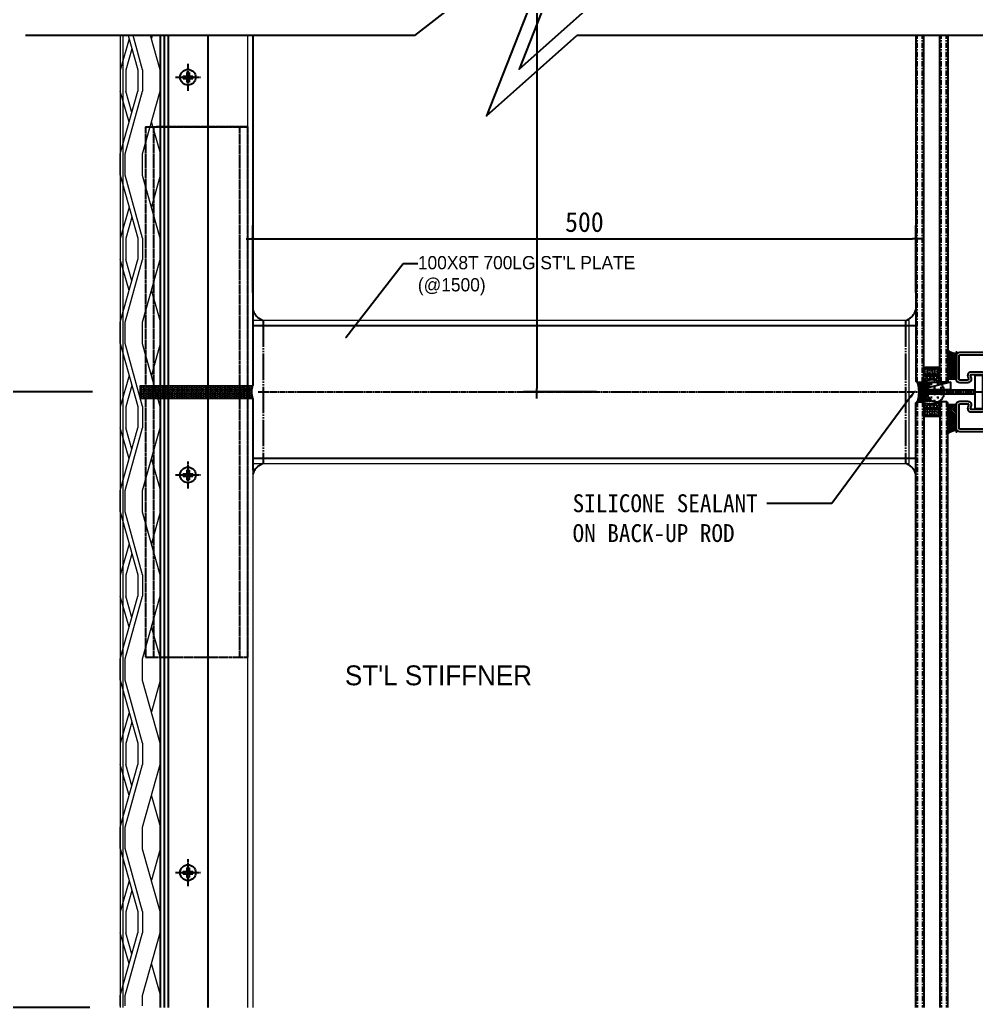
# Model space of a CAD drawing. Header units: millimetres. Extents: x 1664 to 41320, y 4122 to 31095.
# Drawn here: x 7251 to 7972, y 4831 to 5581 of the extents above; entities that cross this region are included whole.
import ezdxf
from ezdxf import colors
from ezdxf.entities.mleader import LeaderData, LeaderLine
from ezdxf.math import Vec2, Vec3

# ---------------------------------------------------------------- set-up
doc = ezdxf.new("R2010")
doc.units = ezdxf.units.MM
for name, pattern in [('CENTER', [7, 4, -1, 1, -1]), ('PHANTOM', [25, 20, -1, 1, -1, 1, -1]), ('단면도_X-REF$0$HID', [2, 1.1, -0.9])]:
    doc.linetypes.add(name, pattern=pattern)
doc.layers.get('DEFPOINTS').update_dxf_attribs({"color": 150})
for name, color, linetype in [('00 GLASS', 4, 'Continuous'), ('3', 3, 'Continuous'), ('6', 6, 'PHANTOM'), ('AL-sheet', 6, 'Continuous'), ('Bolt', 1, 'Continuous'), ('CENTER', 1, 'CENTER'), ('R_S_H', 241, 'Continuous'), ('SE', 2, 'Continuous'), ('단면도_X-REF$0$HIDDEN', 8, '단면도_X-REF$0$HID'), ('진6_유리선', 3, 'Continuous'), ('진7_코킹선', 161, 'Continuous')]:
    doc.layers.add(name, color=color, linetype=linetype)
doc.styles.add('HY헤드라인M', font='H2HDRM.TTF')
doc.styles.add('도면', font='')
doc.styles.add('돋움체', font='')
doc.styles.add('돋음', font='')
doc.styles.get('도면').set_extended_font_data('DotumChe')
doc.styles.get('돋움체').set_extended_font_data('DotumChe')
doc.styles.get('돋음').set_extended_font_data('Dotum')
doc.dimstyles.new('NDIM', dxfattribs={"dimscale": 5, "dimtxt": 3, "dimasz": 1.5, "dimexe": 2, "dimexo": 5, "dimgap": 1, "dimtad": 1, "dimdec": 0, "dimrnd": 0.25, "dimzin": 0, "dimdsep": 46, "dimlunit": 6, "dimtxsty": '돋움체', "dimblk1": '_CIDOT', "dimblk2": '_CIDOT', "dimsah": 1, "dimcen": 5, "dimclrd": 7, "dimclre": 7, "dimclrt": 3, "dimadec": 0, "dimazin": 0, "dimtfac": 1, "dimtdec": 0, "dimtix": 1, "dimtmove": 2, "dimatfit": 1, "dimfxl": 1, "dimtolj": 1, "dimtzin": 0, "dimarcsym": 0})
pattern_1 = [(314.999999999999, (7249.622405155485, 4443.309885778061), (-0.8838834764831992, -0.8838834764831695), [])]
pattern_2 = [(314.999999999999, (8105.129495429177, 5350.984667852583), (0.8838834764831993, 0.8838834764831691), []), (44.99999999999903, (8105.129495429177, 5350.984667852583), (-0.8838834764831691, 0.8838834764831993), [])]

# ---------------------------------------------------------------- blocks, each defined once
blk = doc.blocks.new('ex-m')
at = {"color": 1, "linetype": 'Continuous', "lineweight": 5}
for p, q in [((592109.9941408614, -469713.6707976235), (592107.0540261461, -469713.6707979612)), ((592125.7272626578, -469713.6707958157), (592109.9941410655, -469718.0457954954)), ((592109.9941408614, -469713.6707976235), (592117.8607018617, -469715.8582956556)), ((592125.7272626578, -469713.6707958157), (592131.1052517401, -469713.6707951979)), ((592146.8383737407, -469718.0457912622), (592131.1052517401, -469713.6707951979)), ((592146.447244298, -469713.6707934351), (592138.7762481209, -469715.8582932526)), ((592149.3873590132, -469713.6707930973), (592146.447244298, -469713.6707934351)), ((592109.9941410655, -469718.0457954954), (592107.05402635, -469718.0457958332)), ((592125.7272628619, -469718.0457936878), (592109.8830301595, -469722.4207933802)), ((592109.8830302178, -469723.6707927723), (592125.7272629202, -469719.2957930798)), ((592125.7272628619, -469718.0457936878), (592131.105251944, -469718.0457930699)), ((592125.7272629202, -469719.2957930798), (592131.1052520022, -469719.2957924619)), ((592146.8383739445, -469722.4207891343), (592131.105251944, -469718.0457930699)), ((592146.8383740028, -469723.6707885263), (592131.1052520022, -469719.2957924619)), ((592149.3873592172, -469718.0457909694), (592146.8383737407, -469718.0457912622)), ((592117.96095387, -469721.4402705275), (592125.7828186791, -469723.6707909455)), ((592120.4319609819, -469720.7837368156), (592125.7828186157, -469722.3096129969)), ((592136.4561096344, -469720.7837349746), (592131.1052521429, -469722.3096123855)), ((592138.8727999473, -469721.4557573874), (592131.1052522064, -469723.670790334)), ((592109.8830301595, -469722.4207933802), (592107.0540265541, -469722.4207937053)), ((592109.8830302178, -469723.6707927723), (592107.0540266123, -469723.6707930973)), ((592125.7828186157, -469722.3096129969), (592128.3607020468, -469722.3096127008)), ((592125.7828186791, -469723.6707909455), (592128.3607021103, -469723.6707906493)), ((592128.3607020468, -469722.3096127008), (592131.1052521429, -469722.3096123855)), ((592128.3607021103, -469723.6707906493), (592131.1052522064, -469723.670790334)), ((592149.3873594211, -469722.4207888414), (592146.8383739445, -469722.4207891343)), ((592149.3873594793, -469723.6707882335), (592146.8383740028, -469723.6707885263))]:
    blk.add_line(p, q, dxfattribs=at)
blk = doc.blocks.new('ST63')
at = {"layer": 'CENTER', "ltscale": 0.2}
for p, q in [((0, 10.14503730471006), (0, -10.14503730471006)), ((-9.394552874501187, 0), (9.39455287450164, 0))]:
    blk.add_line(p, q, dxfattribs=at)
at = {"layer": 'R_S_H'}
for p, q in [((-3.61301794071187, 0.9342934927553868), (-0.9342934927553868, 0.9342934927553868)), ((-0.9342934927553868, 3.61301794071187), (-0.9342934927553868, 0.9342934927553868)), ((0.9342934927553868, 3.61301794071187), (0.9342934927553868, 0.9342934927553868)), ((0.9342934927553868, 0.9342934927553868), (3.61301794071187, 0.9342934927553868)), ((-3.61301794071187, -0.9342934927553868), (-0.9342934927553868, -0.9342934927553868)), ((-0.9342934927553868, -0.9342934927553868), (-0.9342934927553868, -3.61301794071187)), ((0.9342934927553868, -0.9342934927553868), (0.9342934927553868, -3.61301794071187)), ((0.9342934927553868, -0.9342934927553868), (3.61301794071187, -0.9342934927553868))]:
    blk.add_line(p, q, dxfattribs=at)
blk.add_circle((0, 0), 5.917192120781977, dxfattribs=at)
for start, end in [(165.5014340777213, 194.4985659222786), (75.5014340776831, 104.4985659223169), (345.5014340777214, 14.49856592227865), (255.5014340776831, 284.4985659223169)]:
    blk.add_arc((0, 0), 3.731863203617002, start, end, dxfattribs=at)
blk = doc.blocks.new('_CIDOT')
at = {"color": 0, "linetype": 'ByBlock'}
blk.add_line((2, 0), (-1, 0), dxfattribs=at)
at = {"color": 0, "linetype": 'ByBlock', "const_width": 0.5}
blk.add_lwpolyline([(-0.25, 0, 1), (0.25, 0, 1)], format="xyb", close=True, dxfattribs=at)
blk = doc.blocks.new('*D47')
at = {"color": 7, "lineweight": -2, "transparency": 16777216}
for p, q in [((7305.639194246363, 5300.384668042014), (7179.237255739175, 5300.384668042014)), ((7303.629465702263, 4836.07285965182), (7179.237255739175, 4836.07285965182))]:
    blk.add_line(p, q, dxfattribs=at)
at = {"color": 7, "linetype": 'ByBlock', "lineweight": -2, "transparency": 16777216}
blk.add_line((7189.237255739175, 5297.884668042014), (7189.237255739175, 4838.57285965182), dxfattribs=at)
at = {"layer": 'DEFPOINTS', "color": 0, "transparency": 16777216}
for p in [(7330.639194246363, 5300.384668042014), (7189.237255739175, 4836.07285965182), (7328.629465702263, 4836.07285965182)]:
    blk.add_point(p, dxfattribs=at)
at = {"color": 7, "lineweight": -2, "transparency": 16777216, "xscale": 2.5, "yscale": 2.5, "zscale": 2.5}
for p, rotation in [((7189.237255739175, 5300.384668042014), 90), ((7189.237255739175, 4836.07285965182), 270)]:
    blk.add_blockref('_CIDOT', p, dxfattribs=dict(at, rotation=rotation))
at = {"color": 3, "transparency": 16777216, "insert": (7176.477601944234, 5068.228763846919), "char_height": 15, "attachment_point": 5, "rotation": 90, "style": '돋움체'}
blk.add_mtext('\\A1;MODULE DIM.', dxfattribs=at)
blk = doc.blocks.new('*D48')
at = {"color": 7, "lineweight": -2, "transparency": 16777216}
for p, q in [((7305.639194246363, 6064.958848559243), (7179.237255739175, 6064.958848559243)), ((7305.639194246363, 5300.384668042014), (7179.237255739175, 5300.384668042014))]:
    blk.add_line(p, q, dxfattribs=at)
at = {"color": 7, "linetype": 'ByBlock', "lineweight": -2, "transparency": 16777216}
blk.add_line((7189.237255739175, 6062.458848559243), (7189.237255739175, 5302.884668042014), dxfattribs=at)
at = {"layer": 'DEFPOINTS', "color": 0, "transparency": 16777216}
for p in [(7330.639194246363, 6064.958848559243, 14968.37127104608), (7189.237255739175, 5300.384668042014), (7330.639194246363, 5300.384668042014, 14968.37127104608)]:
    blk.add_point(p, dxfattribs=at)
at = {"color": 7, "lineweight": -2, "transparency": 16777216, "xscale": 2.5, "yscale": 2.5, "zscale": 2.5}
for p, rotation in [((7189.237255739175, 6064.958848559243), 90), ((7189.237255739175, 5300.384668042014), 270)]:
    blk.add_blockref('_CIDOT', p, dxfattribs=dict(at, rotation=rotation))
at = {"color": 3, "transparency": 16777216, "insert": (7174.799838961545, 5682.67175830063), "char_height": 15, "attachment_point": 5, "rotation": 90, "style": '돋움체'}
blk.add_mtext('\\A1;MODULE DIM.(2925)', dxfattribs=at)
blk = doc.blocks.new('*D49')
at = {"color": 7, "lineweight": -2, "transparency": 16777216}
for p, q in [((7426.639194246363, 5375.384668040966), (7426.639194246363, 5426.014520114932)), ((7926.629494371107, 5375.384668041432), (7926.629494371107, 5426.014520114932))]:
    blk.add_line(p, q, dxfattribs=at)
at = {"color": 7, "linetype": 'ByBlock', "lineweight": -2, "transparency": 16777216}
blk.add_line((7429.139194246363, 5416.014520114932), (7924.129494371107, 5416.014520114932), dxfattribs=at)
at = {"layer": 'DEFPOINTS', "color": 0, "transparency": 16777216}
for p in [(7926.629494371107, 5416.014520114932), (7426.639194246363, 5350.384668040966, 14968.37127104608), (7926.629494371107, 5350.384668041432, 14968.37127104608)]:
    blk.add_point(p, dxfattribs=at)
at = {"color": 7, "lineweight": -2, "transparency": 16777216, "xscale": 2.5, "yscale": 2.5, "zscale": 2.5, "rotation": 180}
blk.add_blockref('_CIDOT', (7426.639194246363, 5416.014520114932), dxfattribs=at)
at = {"color": 7, "lineweight": -2, "transparency": 16777216, "xscale": 2.5, "yscale": 2.5, "zscale": 2.5}
blk.add_blockref('_CIDOT', (7926.629494371107, 5416.014520114932), dxfattribs=at)
at = {"color": 3, "transparency": 16777216, "insert": (7676.634344308735, 5428.524506799353), "char_height": 15, "attachment_point": 5, "style": '돋움체'}
blk.add_mtext('\\A1;500', dxfattribs=at)
blk = doc.blocks.new('Roll-150')
at = {"color": 4}
for p, q in [((-78.89783990260914, 28.00000000180444), (-81.41297573223709, 30.00000000180444)), ((-77.32126314542256, 28.00000000180444), (-79.83639897505054, 30.00000000180444)), ((-127.0000000004656, -0.3367001001024619), (-129.0000000004656, 1.253671263868454)), ((-127.0000000004656, -1.590371363970916), (-129.0000000004656, 0)), ((0, -0.3367001001024619), (-2, 1.253671263868454)), ((0, -1.590371363970916), (-2, 0)), ((-81.41297573223709, -30.00000000180444), (-83.9281115618651, -28.00000000180444)), ((-79.83639897505054, -30.00000000180444), (-82.35153480467852, -28.00000000180444))]:
    blk.add_line(p, q, dxfattribs=at)
for points in [[(-150.0000000004656, -9.499999999941792, -0.4142135623743738), (-147.5000000004656, -6.999999999941792), (-141.3433306654915, -7, -0.4892021726990795), (-138.920489031123, -10.11631032370496), (-139.4954852893715, -12.37673793709837, 0.4892021727106832), (-139.0109169625211, -13.00000000186264), (-130.5000000004656, -13.00000000180444, 0.4142135623730951), (-130.0000000004656, -12.50000000180444), (-130.0000000004656, -8.53553390596062, -0.1989123673714676), (-129.2677669534459, -6.767766953038517), (-129.1464466098696, -6.646446609403938, 0.1989123673729725), (-129.0000000004656, -6.292893218807876), (-129.0000000004656, 0), (-129.0000000004656, 6.292893218807876, 0.1989123673729724), (-129.1464466098696, 6.646446609403938), (-129.2677669534459, 6.767766953038517, -0.1989123673725373), (-130.0000000004656, 8.53553390596062), (-130.0000000004656, 12.50000000174623, 0.4142135623730951), (-130.5000000004656, 13.00000000174623), (-139.0109169625211, 13.00000000174623, 0.4892021727106829), (-139.4954852893715, 12.37673793698195), (-138.920489031123, 10.11631032376317, -0.4892021727007652), (-141.3433306654915, 7.000000000058208), (-147.5000000004656, 7, -0.4142135623748001), (-150.0000000004656, 9.5), (-150.0000000004656, 27.50000000174623, -0.4142135623730951), (-147.5000000004656, 30.00000000174623), (-2.5, 30.00000000180444, -0.4142135623730951), (0, 27.50000000180444), (0, -27.50000000180444, -0.4142135623730951), (-2.5, -30.00000000180444), (-147.5000000004656, -30.00000000180444, -0.4142135623730951), (-150.0000000004656, -27.50000000180444)], [(-148.0000000004656, -9.499999999941792, -0.4142135623730951), (-147.5000000004656, -8.999999999941792), (-141.3433306654915, -8.999999999941792, -0.4892021727106832), (-140.8587623386411, -9.623262064706068), (-141.4337585968896, -11.88368967809947, 0.4892021727007651), (-139.0109169625211, -15.00000000180444), (-130.5000000004656, -15.00000000180444, 0.4142135623730951), (-128.0000000004656, -12.50000000180444), (-128.0000000004656, -8.53553390590241, -0.1989123673769838), (-127.8535533910617, -8.181980515364558), (-127.7322330474853, -8.060660171729976, 0.1989123673741419), (-127.0000000004656, -6.292893218807876), (-127.0000000004656, 0), (-127.0000000004656, 6.292893218807876, 0.1989123673730721), (-127.7322330474853, 8.060660171729976), (-127.8535533910617, 8.181980515364558, -0.1989123673729725), (-128.0000000004656, 8.53553390596062), (-128.0000000004656, 12.50000000174623, 0.4142135623730951), (-130.5000000004656, 15.00000000174623), (-139.0109169625211, 15.00000000174623, 0.4892021726987021), (-141.4337585967732, 11.88368967809947), (-140.8587623386411, 9.623262064706068, -0.4892021727275434), (-141.3433306654915, 9), (-147.5000000004656, 9, -0.4142135623730951), (-148.0000000004656, 9.5), (-148.0000000004656, 27.50000000180444, -0.4142135623730951), (-147.5000000004656, 28.00000000180444), (-2.5, 28.00000000180444, -0.4142135623730951), (-2, 27.50000000180444), (-2, -27.50000000180444, -0.4142135623730951), (-2.5, -28.00000000180444), (-147.5000000004656, -28.00000000180444, -0.4142135623730951), (-148.0000000004656, -27.50000000180444)]]:
    blk.add_lwpolyline(points, format="xyb", close=True)
for p in [(-150.0000000004656, 30.00000000174623), (0, 30.00000000180444), (-150.0000000004656, -1.8626451e-09), (-150.0000000004656, -30.00000000186265), (0, -30.00000000180444)]:
    blk.add_point(p)
blk = doc.blocks.new('*X30')
at = {"color": 0}
for p, q in [((17818.89981934505, 2697.128951971457), (17818.49760303383, 2696.896732275897)), ((17818.89981550658, 2695.878954787348), (17818.49760303382, 2696.111172266768)), ((17818.89981934545, 2693.37895197076), (17818.49760303383, 2693.146732274965)), ((17819.44108138409, 2696.816454787582), (17818.89981550672, 2697.128954787582)), ((17819.44108138368, 2693.066454786882), (17818.89981550632, 2693.378954786882)), ((17819.44108522256, 2696.191451971226), (17818.89981934519, 2695.878951971225)), ((17819.98234726119, 2694.003954787115), (17819.44108138382, 2694.316454787115)), ((17819.98235110006, 2695.253951970994), (17819.4410852227, 2694.941451970994)), ((17819.44108574232, 2696.816456703626), (17819.44108574232, 2696.191456703626)), ((17819.44108574232, 2694.941456703626), (17819.44108574232, 2694.316456703627)), ((17819.44108574232, 2693.066456703626), (17819.44108574232, 2692.921375689475)), ((17819.98234726158, 2697.753954787815), (17819.69236575366, 2697.921375689473)), ((17820.52361313868, 2694.941454787348), (17819.98234726132, 2695.253954787347)), ((17820.27233748578, 2697.921375689475), (17819.98235109979, 2697.753951971457)), ((17820.52361697756, 2694.31645197076), (17819.98235110019, 2694.003951970759)), ((17821.06487901618, 2695.878954787583), (17820.52361313882, 2696.191454787582)), ((17821.06488285465, 2697.128951971225), (17820.52361697729, 2696.816451971225)), ((17820.52361749733, 2696.816456703626), (17820.52361749733, 2696.191456703626)), ((17820.52361749733, 2694.941456703626), (17820.52361749733, 2694.316456703627)), ((17821.06488285506, 2693.378951970526), (17820.52361697769, 2693.066451970527)), ((17820.52361749733, 2693.066456703626), (17820.52361749733, 2692.441456703627)), ((17821.60614489368, 2696.816454787815), (17821.06487901632, 2697.128954787815)), ((17821.60614489328, 2693.066454787115), (17821.0648790159, 2693.378954787115)), ((17821.60614873216, 2696.191451970994), (17821.0648828548, 2695.878951970994)), ((17822.14741077078, 2694.003954787348), (17821.60614489341, 2694.316454787348)), ((17821.60614925232, 2696.816456703626), (17821.60614925232, 2696.191456703626)), ((17822.14741460965, 2695.253951970759), (17821.60614873229, 2694.941451970759)), ((17821.60614925232, 2694.941456703626), (17821.60614925232, 2694.316456703627)), ((17821.60614925232, 2693.066456703626), (17821.60614925232, 2692.441456703627)), ((17822.14741077118, 2697.753954788046), (17821.85742926366, 2697.92137568947)), ((17822.68867664828, 2694.941454787582), (17822.1474107709, 2695.253954787582)), ((17822.43740099579, 2697.921375689475), (17822.14741460938, 2697.753951971225)), ((17822.68868048715, 2694.316451970527), (17822.14741460979, 2694.003951970527)), ((17823.22994252577, 2695.878954787815), (17822.68867664841, 2696.191454787815)), ((17823.22994636425, 2697.128951970994), (17822.68868048689, 2696.816451970994)), ((17823.22994636465, 2693.378951970293), (17822.68868048729, 2693.066451970293)), ((17822.68868100732, 2696.816456703626), (17822.68868100732, 2696.191456703626)), ((17822.68868100732, 2694.941456703626), (17822.68868100732, 2694.316456703627)), ((17822.68868100732, 2693.066456703626), (17822.68868100732, 2692.441456703627)), ((17823.49760303382, 2696.974420921752), (17823.22994252591, 2697.128954788046)), ((17823.49760303382, 2693.224420920821), (17823.22994252551, 2693.378954787348)), ((17823.49760303383, 2696.033483620913), (17823.22994636438, 2695.878951970759)), ((17818.89981934587, 2689.628951970056), (17818.49760303383, 2689.396732274029)), ((17818.89981550578, 2688.378954785947), (17818.49760303383, 2688.611172264899)), ((17819.44108138328, 2689.31645478618), (17818.89981550591, 2689.62895478618)), ((17819.44108522337, 2688.691451969825), (17818.899819346, 2688.378951969824)), ((17819.98234726078, 2690.253954786413), (17819.44108138342, 2690.566454786413)), ((17819.98235110046, 2691.503951970293), (17819.4410852231, 2691.191451970293)), ((17819.98235110087, 2687.753951969593), (17819.4410852235, 2687.441451969593)), ((17819.44108574232, 2691.191456703626), (17819.44108574232, 2690.566456703626)), ((17819.44108574232, 2689.316456703626), (17819.44108574232, 2688.691456703626)), ((17819.44108574232, 2687.441456703626), (17819.44108574232, 2686.921375689475)), ((17820.52361313827, 2691.191454786647), (17819.98234726092, 2691.503954786647)), ((17820.52361313787, 2687.441454785947), (17819.98234726051, 2687.753954785947)), ((17820.52361697796, 2690.566451970056), (17819.9823511006, 2690.253951970057)), ((17821.06487901578, 2692.128954786881), (17820.52361313841, 2692.441454786882)), ((17821.06487901537, 2688.37895478618), (17820.52361313801, 2688.691454786181)), ((17820.52361749733, 2691.191456703626), (17820.52361749733, 2690.566456703626)), ((17821.06488285546, 2689.628951969825), (17820.5236169781, 2689.316451969825)), ((17820.52361749733, 2689.316456703626), (17820.52361749733, 2688.691456703626)), ((17820.52361749733, 2687.441456703626), (17820.52361749733, 2686.921375689475)), ((17821.60614489288, 2689.316454786413), (17821.06487901551, 2689.628954786412)), ((17821.60614873256, 2692.441451970293), (17821.0648828552, 2692.128951970293)), ((17821.60614873296, 2688.691451969593), (17821.0648828556, 2688.378951969593)), ((17822.14741077037, 2690.253954786647), (17821.60614489301, 2690.566454786647)), ((17822.14741461006, 2691.503951970056), (17821.60614873269, 2691.191451970056)), ((17821.60614925232, 2691.191456703626), (17821.60614925232, 2690.566456703626)), ((17821.60614925232, 2689.316456703626), (17821.60614925232, 2688.691456703626)), ((17822.14741461046, 2687.753951969359), (17821.6061487331, 2687.441451969359)), ((17821.60614925232, 2687.441456703626), (17821.60614925232, 2686.921375689475)), ((17822.68867664787, 2691.191454786882), (17822.14741077051, 2691.503954786881)), ((17822.68867664747, 2687.44145478618), (17822.14741077011, 2687.75395478618)), ((17822.68868048756, 2690.566451969826), (17822.1474146102, 2690.253951969824)), ((17823.22994252537, 2692.128954787115), (17822.68867664801, 2692.441454787115)), ((17823.22994252497, 2688.378954786413), (17822.68867664761, 2688.691454786413)), ((17823.22994636506, 2689.628951969593), (17822.68868048769, 2689.316451969593)), ((17822.68868100732, 2691.191456703626), (17822.68868100732, 2690.566456703626)), ((17822.68868100732, 2689.316456703626), (17822.68868100732, 2688.691456703626)), ((17822.68868100732, 2687.441456703626), (17822.68868100732, 2686.921375689475)), ((17823.49760303383, 2689.474420919885), (17823.22994252511, 2689.628954786647)), ((17823.49760303383, 2692.283483619978), (17823.22994636479, 2692.128951970057)), ((17823.49760303383, 2688.533483619046), (17823.22994636519, 2688.378951969359))]:
    blk.add_line(p, q, dxfattribs=at)
blk = doc.blocks.new('*X31')
at = {"color": 0}
for p, q in [((17827.57475496673, 2694.634369387332), (17823.78774866458, 2698.421375689475)), ((17824.91285414378, 2698.421375689472), (17823.9552285888, 2697.463750134496)), ((17827.56450457323, 2698.421375689472), (17823.99760303383, 2694.854474150068)), ((17827.77739058635, 2695.98261127314), (17823.99760303383, 2692.202823720621)), ((17827.45091517883, 2692.106558745776), (17823.99760303383, 2695.559870890778)), ((17827.45730693464, 2693.010877191975), (17823.99760303383, 2689.55117329117)), ((17827.71946493806, 2689.186358557094), (17823.99760303383, 2692.908220461326)), ((17827.96934567328, 2696.891429110227), (17826.43939909403, 2698.421375689477)), ((17827.54854751672, 2690.450467344614), (17823.51945586158, 2686.421375689472)), ((17827.83279737623, 2686.421375689477), (17823.99760303383, 2690.256570031877)), ((17825.18114694678, 2686.421375689477), (17823.99760303383, 2687.604919602427)), ((17827.91913492164, 2688.169404320085), (17826.17110629103, 2686.421375689475))]:
    blk.add_line(p, q, dxfattribs=at)
blk = doc.blocks.new('15CAUK')
at = {"layer": '6'}
h = blk.add_hatch(dxfattribs=at)
h.set_pattern_fill('ANSI37', color=256, scale=10, angle=270, style=0)
h.set_pattern_definition([(315, (-39.66421960466336, -3.6e-15), (0.8838834764831845, 0.8838834764831842), []), (45, (-39.66421960466336, -3.6e-15), (-0.8838834764831842, 0.8838834764831845), [])])
edge = h.paths.add_edge_path()
edge.add_line((7.499999998478912, -14.00000000301921), (7.499999998478912, -3.552713678800501e-15))
edge.add_ellipse((-1.42e-14, -3.6e-15), major_axis=(-7.499999998457496, 5.820769999999998e-11), ratio=0.8632816334245491, start_angle=0, end_angle=180, ccw=False)
edge.add_line((-7.499999999017353, -3.6e-15), (-7.499999999017353, -14.00000000301921))
edge.add_arc((-2.692246e-10, -37.87538817170126), 25.02567002472591, 72.56087857195558, 107.4391214280443, ccw=False)
h = blk.add_hatch(dxfattribs=at)
h.set_pattern_fill('CROSS', color=256, scale=10, style=0)
h.set_pattern_definition([(0, (-9874.389388353935, -462481.7289213051), (2.5, 2.5), [1.25, -3.75]), (90, (-9873.764388353935, -462482.3539213052), (-2.499999999999999, 2.5), [1.25, -3.75])])
edge = h.paths.add_edge_path()
edge.add_ellipse((0, 0), major_axis=(-7.499999998457496, 5.820769999999998e-11), ratio=0.8632816334245491, start_angle=0, end_angle=360)
blk.add_arc((-2.692116e-10, -37.87538817170125), 25.02567002472591, 72.56087857195564, 107.4391214280443, dxfattribs=at)
blk.add_ellipse((0, 0), major_axis=(-7.499999998457496, 5.820769999999998e-11), ratio=0.8632816334245491, dxfattribs=at)
blk = doc.blocks.new('*D55')
at = {"color": 7, "lineweight": -2, "transparency": 16777216}
for p, q in [((7685.849884083476, 6064.958848559243), (7630.723098873375, 6064.958848559243)), ((7685.849884083884, 5300.384668042014), (7630.723098873375, 5300.384668042014))]:
    blk.add_line(p, q, dxfattribs=at)
at = {"color": 7, "linetype": 'ByBlock', "lineweight": -2, "transparency": 16777216}
blk.add_line((7640.723098873375, 6062.458848559243), (7640.723098873375, 5302.884668042014), dxfattribs=at)
at = {"layer": 'DEFPOINTS', "color": 0, "transparency": 16777216}
for p in [(7710.849884083476, 6064.958848559243, 0.5534517333144322), (7640.723098873375, 5300.384668042014), (7710.849884083884, 5300.384668042014, 0.5534517332853284)]:
    blk.add_point(p, dxfattribs=at)
at = {"color": 7, "lineweight": -2, "transparency": 16777216, "xscale": 2.5, "yscale": 2.5, "zscale": 2.5}
for p, rotation in [((7640.723098873375, 6064.958848559243), 90), ((7640.723098873375, 5300.384668042014), 270)]:
    blk.add_blockref('_CIDOT', p, dxfattribs=dict(at, rotation=rotation))
at = {"color": 3, "transparency": 16777216, "insert": (7626.285682095745, 5682.671758300629), "char_height": 15, "attachment_point": 5, "rotation": 90, "style": '돋움체'}
blk.add_mtext('\\A1;(@1500)', dxfattribs=at)

msp = doc.modelspace()

# ---------------------------------------------------------------- hatches: boundary and pattern name
h = msp.add_hatch()
h.set_pattern_fill('ANSI31', color=3, scale=10, angle=-1.0051e-12, style=0)
h.set_pattern_definition(pattern_1)
h.paths.add_polyline_path([(7950.629494370991, 5309.984668035588), (7950.629494369186, 5317.384668289746), (7957.129494448611, 5317.384668289978), (7957.12949445027, 5309.984668035355)])
h = msp.add_hatch()
h.set_pattern_fill('ANSI31', color=3, scale=10, angle=-1.0051e-12, style=0)
h.set_pattern_definition(pattern_1)
h.paths.add_polyline_path([(7950.629494370991, 5290.784668048207), (7950.629494369186, 5283.384667793816), (7957.129494448611, 5283.3846677937), (7957.12949445027, 5290.784668048207)])
at = {"layer": '6'}
h = msp.add_hatch(dxfattribs=at)
h.set_pattern_fill('ANSI37', color=6, scale=10, angle=-90.000000000001, style=0)
h.set_pattern_definition(pattern_2)
edge = h.paths.add_edge_path()
edge.add_line((7957.129494448785, 5329.384668035262), (7957.129495429061, 5317.384668035495))
edge.add_line((7957.129495429061, 5317.384668035495), (7950.629495349694, 5317.384668035262))
edge.add_line((7950.629495349694, 5317.384668035262), (7950.629494188597, 5332.049798430704))
edge.add_arc((7957.663735501363, 5339.946638561847), 10.57547327102274, 228.3064179972817, 267.1043573254035)
h = msp.add_hatch(dxfattribs=at)
h.set_pattern_fill('ANSI37', color=6, scale=10, angle=-90.000000000001, style=0)
h.set_pattern_definition(pattern_2)
edge = h.paths.add_edge_path()
edge.add_line((7957.129494448785, 5271.384668048184), (7957.129495429061, 5283.384668048184))
edge.add_line((7957.129495429061, 5283.384668048184), (7950.629495349694, 5283.384668048417))
edge.add_line((7950.629495349694, 5283.384668048417), (7950.629494188597, 5268.719537653091))
edge.add_arc((7957.663735501363, 5260.822697521831), 10.57547327102274, 92.8956426745965, 131.6935820027183, ccw=False)
at = {"layer": 'SE', "lineweight": 13}
h = msp.add_hatch(dxfattribs=at)
h.set_pattern_fill('GOST_WOOD', color=0, scale=0.3, angle=90)
h.set_pattern_definition([(180, (-255847.3918671463, -709330.4016019317), (2e-16, 1.799999999999999), [3, -0.6]), (180, (-255846.7918671463, -709329.8016019317), (2e-16, 1.799999999999999), [1.799999999999999, -0.45, 0.9, -0.45]), (180, (-255845.8918671463, -709329.2016019317), (2e-16, 1.799999999999999), [3, -0.6])])
h.paths.add_polyline_path([(7341.62952279027, 5305.384668041781), (7341.62952279027, 5295.38466804213), (7426.639194246363, 5295.38466804213, -0.17655155460608), (7426.639194246305, 5305.384668041781)])

# ---------------------------------------------------------------- linework, layer by layer
at = {"color": 8}
for p, q in [((7548.792599378485, 5569.246143270579, -2.724341712443841), (7255.093093724758, 5569.246143270579, -2.439320819953275)), ((8310.401249545987, 5569.246143270346, -4.033735255603169), (7670.884733229683, 5569.246143270579, -2.934248272328887))]:
    msp.add_line(p, q, dxfattribs=at)
at = {"color": 1, "linetype": 'Continuous', "lineweight": 5}
for p, q in [((7333.321055500401, 5566.718459965374, 6.05686450988891), (7326.629494246368, 5543.252865538179, 6.05686450988891)), ((7332.623097202897, 5569.246143271044, 6.05686450988891), (7339.754487843613, 5543.41953281494, 6.05686450988891)), ((7343.504486019589, 5543.419532989912, 6.05686450988891), (7336.373095427069, 5569.246143270811, 6.05686450988891)), ((7356.62947963578, 5543.419533601907, 6.05686450988891), (7349.44772562927, 5569.246143271044, 6.05686450988891)), ((7350.686234074976, 5569.246143270811, 6.05686450988891), (7350.066980115993, 5567.019215990735, 6.05686450988891)), ((7335.290656636102, 5559.305438629646, 6.05686450988891), (7330.713028092268, 5543.252865728518, 6.05686450988891)), ((7326.629494246368, 5543.252865538179, 6.05686450988891), (7326.629495134966, 5535.519215244629, 6.05686450988891)), ((7330.713028092268, 5543.252865728518, 6.05686450988891), (7330.713028980605, 5535.519215435201, 6.05686450988891)), ((7339.754487843613, 5543.41953281494, 6.05686450988891), (7339.754489697207, 5527.285565569011, 6.05686450988891)), ((7343.504486019589, 5543.419532989912, 6.05686450988891), (7343.504487873182, 5527.285565743518, 6.05686450988891)), ((7356.62947963578, 5543.419533601907, 6.05686450988891), (7356.629481489199, 5527.285566355396, 6.05686450988891)), ((7326.629495134966, 5535.519215244629, 6.05686450988891), (7326.62949608087, 5527.285564955968, 6.05686450988891)), ((7330.713028980605, 5535.519215435201, 6.05686450988891), (7330.713029926479, 5527.285565147122, 6.05686450988891)), ((7333.274594920582, 5503.982921733816, 6.05686450988891), (7326.62949608087, 5527.285564955968, 6.05686450988891)), ((7326.62950150399, 5480.086199567133, 6.05686450988891), (7339.754489697207, 5527.285565569011, 6.05686450988891)), ((7330.379499679966, 5480.086199742105, 6.05686450988891), (7343.504487873182, 5527.285565743518, 6.05686450988891)), ((7335.290662159077, 5511.232992672423, 6.05686450988891), (7330.713029926479, 5527.285565147122, 6.05686450988891)), ((7343.504493296477, 5480.086200353519, 6.05686450988891), (7356.629481489199, 5527.285566355396, 6.05686450988891)), ((7356.629486777656, 5481.259588681689, 6.05686450988891), (7350.06698732507, 5504.27257721272, 6.05686450988891)), ((7326.62950238246, 5472.439243137782, 6.05686450988891), (7326.62950150399, 5480.086199567133, 6.05686450988891)), ((7330.379500558669, 5472.439243312405, 6.05686450988891), (7330.379499679966, 5480.086199742105, 6.05686450988891)), ((7343.504494174686, 5472.439243924167, 6.05686450988891), (7343.504493296477, 5480.086200353519, 6.05686450988891)), ((7356.629487790993, 5472.439244536046, 6.05686450988891), (7356.629486777656, 5481.259588681689, 6.05686450988891))]:
    msp.add_line(p, q, dxfattribs=at)
at = {"color": 3}
msp.add_line((7952.629494370991, 5307.884668040733, -2.439320819953275), (7929.629494384757, 5301.884668036659, -2.439320819953275), dxfattribs=at)
at = {"color": 1, "linetype": 'CENTER', "ltscale": 0.3}
msp.add_line((7430.629494373872, 5300.384668041781, 0.5534517332731781), (8310.401249545987, 5300.384668041781, 0.5534517332731781), dxfattribs=at)
at = {"color": 8, "elevation": -2.793629926679326}
for points in [[(7572.823729769687, 5600.647040169166), (7683.549588508158, 5686.919080393101), (7627.415310943685, 5543.971257748028), (7691.146461532462, 5600.647040169166)], [(7548.792599378485, 5569.246143270579), (7660.897196781687, 5656.592427568223), (7602.831846412078, 5508.727063185248), (7670.884733229683, 5569.246143270579)]]:
    msp.add_lwpolyline(points, dxfattribs=at)
at = {"color": 3, "elevation": -2.439320819953275}
for points in [[(7950.629494370991, 5309.984668035588), (7950.629494369186, 5317.384668289746), (7957.129494448611, 5317.384668289978), (7957.12949445027, 5309.984668035355)], [(7929.629494370991, 5307.884668040733), (7952.629494370991, 5307.884668040733), (7952.629494371282, 5301.884668035262), (7929.629494371282, 5301.884668038172)], [(7950.629494370991, 5290.784668048207), (7950.629494369186, 5283.384667793816), (7957.129494448611, 5283.3846677937), (7957.12949445027, 5290.784668048207)]]:
    msp.add_lwpolyline(points, close=True, dxfattribs=at)
at = {"layer": '00 GLASS', "elevation": -2.439320819953275}
for points in [[(7926.629494371107, 5569.24614326988), (7926.629494370991, 5308.484668040594), (7927.229494371113, 5307.8846680405), (7932.029494370869, 5307.884668040733), (7932.629494371107, 5308.484668040594), (7932.629494370874, 5569.24614326988)], [(7950.629494371282, 5569.24614326988), (7950.629494370874, 5308.484668040594), (7950.029494370869, 5307.884668040733), (7945.229494370968, 5307.884668040733), (7944.629494370991, 5308.484668040594), (7944.629494370991, 5569.24614326988)], [(7926.629494371107, 4836.072859651005), (7926.629494370991, 5292.284668040757), (7927.229494371113, 5292.884668040733), (7932.029494370869, 5292.8846680405), (7932.629494371107, 5292.284668040757), (7932.629494370991, 4836.072859651005)], [(7950.629494371107, 4836.072859651005), (7950.629494370874, 5292.284668040757), (7950.029494370869, 5292.8846680405), (7945.229494370968, 5292.8846680405), (7944.629494370991, 5292.284668040757), (7944.629494370991, 4836.072859651005)]]:
    msp.add_lwpolyline(points, dxfattribs=at)
at = {"layer": '3', "color": 0}
for p, q in [((7426.629442154179, 5569.246143270811, 6.285102081305594), (7426.629442154266, 5305.384668041781, 6.920484886392515)), ((7426.629442154266, 5295.38466804213, 6.944565052114411), (7426.629442154266, 5241.446940893486, 7.176788697258089))]:
    msp.add_line(p, q, dxfattribs=at)
at = {"layer": '3', "color": 3}
for p, q in [((7926.629494371107, 5350.384668041432, 6.05686450988891), (7426.639194246363, 5350.384668040966, 6.05686450988891)), ((7929.629494384757, 5301.884668036659, -2.439320819953275), (7929.629494384757, 5298.884668040733, -2.439320819953275)), ((7426.639194246363, 5250.384668041665, 6.056864509885273), (7926.629494371107, 5250.384668041781, 6.056864509885273))]:
    msp.add_line(p, q, dxfattribs=at)
at = {"layer": '3', "color": 3, "elevation": -2.439320819953275}
msp.add_lwpolyline([(7971.129494426754, 5287.884668083807), (7977.129494403878, 5287.884668083807), (7977.129494430683, 5312.88466808404), (7971.129494453588, 5312.88466808404)], close=True, dxfattribs=at)
for points in [[(7929.629494384757, 5301.884668036659), (7971.129494444507, 5301.884668036659)], [(7929.629494384757, 5298.884668040733), (7971.129494435863, 5298.8846680405)]]:
    msp.add_lwpolyline(points, dxfattribs=at)
at = {"layer": '6'}
for p, q in [((7434.461403981502, 5354.384668040966, 6.05686450988891), (7434.461403981677, 5246.384668041199, 6.056864509925508)), ((7918.807284635794, 5354.384668041665, 6.056864509897423), (7918.807284635794, 5246.384668041432, 0.163699040802301))]:
    msp.add_line(p, q, dxfattribs=at)
at = {"layer": '6', "color": 6, "elevation": -2.439320819953275}
for points in [[(7957.129494448785, 5329.384668035262), (7957.129495429061, 5317.384668035495), (7950.629495349694, 5317.384668035262), (7950.629494188597, 5332.049798430704, 0.170923876273596)], [(7957.129494448785, 5271.384668048184), (7957.129495429061, 5283.384668048184), (7950.629495349694, 5283.384668048417), (7950.629494188597, 5268.719537653091, -0.170923876273596)]]:
    msp.add_lwpolyline(points, format="xyb", close=True, dxfattribs=at)
at = {"layer": '6'}
for centre, radius, start, end in [((7438.055317345872, 5365.745936718482, 6.05686450988891), 11.91615035281321, 196.6570067514636, 252.4462596041434), ((7915.213371271366, 5365.74593671918, 6.056864509897423), 11.91615035281321, 287.5537403958567, 343.3429932485364), ((7938.629494370991, 5289.996698531151, -2.439320819953275), 19.43720701599341, 72.01991984787875, 107.9800801552856), ((7938.629494370991, 5310.772637550082, -2.439320819953275), 19.43720701599341, 252.0199198447144, 287.9800801521212), ((7438.055317345988, 5235.023399363683, 6.056864509925508), 11.91615035281321, 107.5537403958566, 163.3429932485364), ((7915.213371271482, 5235.023399364149, 0.163699040802301), 11.91615035281321, 16.65700675146362, 72.44625960414339)]:
    msp.add_arc(centre, radius, start, end, dxfattribs=at)
at = {"layer": 'AL-sheet', "ltscale": 110}
msp.add_line((7356.629448178875, 5569.246143270811, 6.05686450988891), (7356.629519623802, 4836.07285965182, 6.05686450988891), dxfattribs=at)
at = {"layer": 'Bolt'}
for p, q in [((7359.62947319938, 5569.246143271044, 6.219620652448285), (7359.62947319938, 4836.07285965182, 6.219620652448285)), ((7362.62947319938, 5569.246143271044, 6.219620652448285), (7362.629473199264, 4836.07285965182, 6.219620652448285)), ((7392.629504244174, 5569.246143271044, 6.219620652448285), (7392.629504244058, 4836.07285965182, 6.219620652448285))]:
    msp.add_line(p, q, dxfattribs=at)
at = {"layer": 'SE', "color": 0, "lineweight": 13}
for p, q in [((7326.629494246368, 5569.246143270695, 6.05686450988891), (7326.629494246368, 4836.07285965182, 6.05686450988891)), ((7328.629465702263, 5569.246143270695, 6.05686450988891), (7328.629465702263, 4836.07285965182, 6.05686450988891)), ((7422.639194246305, 5569.246143270695, 6.05686450988891), (7422.639194246305, 5305.384668041781, 6.05686450988891)), ((7426.639194246363, 5569.246143270695, 6.05686450988891), (7426.639194246363, 5305.384668041781, 6.05686450988891)), ((7921.629494370991, 5354.384668041665, 6.05686450988891), (7426.639194246363, 5354.384668040966, 6.05686450988891)), ((7921.629494370991, 5246.384668041432, 0.163699040802301), (7921.629494370991, 5354.384668041665, 6.056864509926527)), ((7341.62952279027, 5305.384668041781, 6.05686450988891), (7426.639194246363, 5305.384668042014, 6.05686450988891)), ((7341.62952279027, 5295.38466804213, 6.05686450988891), (7426.639194246363, 5295.38466804213, 6.05686450988891)), ((7422.639194246305, 5295.38466804213, 6.05686450988891), (7422.639194246305, 4836.07285965182, 6.05686450988891)), ((7426.639194246363, 5295.38466804213, 6.05686450988891), (7426.639194246363, 4836.07285965182, 6.05686450988891)), ((7426.639194246363, 5246.384668041199, 6.056864509883453), (7921.629494370991, 5246.384668041665, 6.056864509883453))]:
    msp.add_line(p, q, dxfattribs=at)
at = {"layer": 'SE', "color": 0, "lineweight": 13, "elevation": 6.05686450988891}
msp.add_lwpolyline([(7426.639194246363, 5295.38466804213), (7341.62952279027, 5295.38466804213), (7341.62952279027, 5305.384668041781), (7426.639194246363, 5305.384668041781)], dxfattribs=at)
at = {"layer": 'SE', "color": 0, "lineweight": 13}
msp.add_arc((7440.357985206774, 5300.38466804213, 6.05686450988891), 14.60154873346714, 159.9750426703714, 200.0249573296286, dxfattribs=at)
at = {"layer": '단면도_X-REF$0$HIDDEN', "ltscale": 0.3}
for p, q in [((7345.629662005795, 5500.384668041781, 6.05686450988891), (7422.639194246363, 5500.384668041781, 6.05686450988891)), ((7345.629662005795, 5500.286663038252, 6.05686450988891), (7345.629662005795, 5305.384668041781, 6.05686450988891)), ((7351.629662005795, 5500.286663038252, 6.05686450988891), (7351.629662005795, 5100.384668041781, 6.05686450988891)), ((7422.639194246305, 5500.384668041781, 6.05686450988891), (7353.62952279027, 5500.38466804213, 6.05686450988891)), ((7416.639194245869, 5500.384668041781, 6.05686450988891), (7416.639194246305, 5100.38466804213, 6.05686450988891)), ((7422.639194245869, 5500.384668041781, 6.05686450988891), (7422.639194246305, 5100.38466804213, 6.05686450988891)), ((7345.629662005795, 5295.38466804213, 6.05686450988891), (7345.629662005795, 5100.384668041781, 6.05686450988891)), ((7345.629662005795, 5100.384668041781, 6.05686450988891), (7422.639194246363, 5100.384668041781, 6.05686450988891))]:
    msp.add_line(p, q, dxfattribs=at)
at = {"layer": '진6_유리선', "color": 8, "linetype": 'CENTER'}
for p, q in [((7927.629494370787, 5307.884668040733, -2.439320819953275), (7927.629494371107, 5569.24614326988, -7.467591811385058)), ((7931.629494370991, 5307.884668040733, -2.439320819953275), (7931.629494370991, 5569.24614326988, -7.467591811385058)), ((7945.629494370991, 5307.8846680405, -2.439320819953275), (7945.629494371107, 5569.24614326988, -7.467591811385058)), ((7949.629494370991, 5307.884668040733, -2.439320819953275), (7949.629494370991, 5569.24614326988, -7.467591811385058)), ((7927.629494370787, 5292.8846680405, -2.439320819953275), (7927.629494370874, 4836.072859651005, -4.319949536452813)), ((7931.629494370991, 5292.8846680405, -2.439320819953275), (7931.629494370991, 4836.072859651005, -4.319949536452813)), ((7945.629494370991, 5292.884668040733, -2.439320819953275), (7945.629494370991, 4836.072859651005, -4.319949536453414)), ((7949.629494370991, 5292.8846680405, -2.439320819953275), (7949.629494370874, 4836.072859650889, -4.319949536453594))]:
    msp.add_line(p, q, dxfattribs=at)
at = {"layer": '진7_코킹선', "elevation": -2.439320819953275}
for points in [[(7932.629494371107, 5313.8846680405), (7933.629494371107, 5312.884668040733), (7943.629494370991, 5312.884668040733), (7944.629494370991, 5313.884668040733), (7944.629494370991, 5317.8846680405), (7943.629494370991, 5318.884668040733), (7938.929494371096, 5318.8846680405, 0.4142135623695433), (7938.629494370991, 5318.584668040687, 0.4142135623695433), (7938.329494370973, 5318.8846680405), (7933.629494371107, 5318.8846680405), (7932.629494370991, 5317.884668040733)], [(7932.629494371107, 5286.884668040733), (7933.629494371107, 5287.884668040733), (7943.629494370991, 5287.884668040733), (7944.629494370991, 5286.8846680405), (7944.629494370991, 5282.884668040733), (7943.629494370991, 5281.8846680405), (7938.929494371096, 5281.884668040733, -0.4142135623695433), (7938.629494370991, 5282.184668040663, -0.4142135623695433), (7938.329494370973, 5281.884668040733), (7933.629494371107, 5281.884668040733), (7932.629494370991, 5282.8846680405)]]:
    msp.add_lwpolyline(points, format="xyb", close=True, dxfattribs=at)
for points in [[(7939.129494370991, 5317.384668040733), (7939.129494370991, 5318.3846680405), (7943.42238758977, 5318.3846680405), (7944.129494370991, 5317.677561259308), (7944.129494370991, 5314.091774821693), (7943.42238758977, 5313.384668040733), (7933.836601152183, 5313.384668040733), (7933.129494370991, 5314.091774821809), (7933.129494370991, 5317.677561259658), (7933.836601152067, 5318.3846680405), (7938.129494371107, 5318.3846680405), (7938.129494371107, 5317.3846680405)], [(7939.129494370991, 5283.384668040733), (7939.129494370991, 5282.384668040733), (7943.42238758977, 5282.384668040733), (7944.129494370991, 5283.091774821925), (7944.129494370991, 5286.677561259425), (7943.42238758977, 5287.384668040733), (7933.836601152183, 5287.384668040733), (7933.129494370991, 5286.677561259308), (7933.129494370991, 5283.091774821693), (7933.836601152067, 5282.384668040733), (7938.129494371107, 5282.384668040733), (7938.129494371107, 5283.384668040733)]]:
    msp.add_lwpolyline(points, close=True, dxfattribs=at)

# ---------------------------------------------------------------- block references
at = {"xscale": 3, "yscale": 3, "zscale": 3, "rotation": 270}
for p in [(1416497.641912719, 1781793.601324373, 6.05686450988891), (1416497.641958356, 1781666.60132717, 6.05686450988891), (1416497.641972948, 1781539.60132857, 6.05686450988891), (1416497.641987539, 1781412.601329969, 6.05686450988891), (1416497.64200213, 1781285.601331368, 6.05686450988891)]:
    msp.add_blockref('ex-m', p, dxfattribs=at)
at = {"color": 8}
msp.add_blockref('Roll-150', (8107.129494430596, 5300.384668041199, -2.439320820820935), dxfattribs=at)
at = {"color": 8, "xscale": -1, "rotation": 270}
msp.add_blockref('15CAUK', (7941.629494373785, 5300.384668039802, -2.439320819952357), dxfattribs=at)
at = {"layer": '6', "rotation": 269.999999999999}
msp.add_blockref('*X31', (5246.208118682011, 23136.88482072606, -2.439320819953275), dxfattribs=at)
at = {"layer": '6', "xscale": -1, "rotation": 270.0000000000009}
msp.add_blockref('*X31', (5246.208118682011, -12536.11038534151, -2.439320819953275), dxfattribs=at)
at = {"layer": 'R_S_H', "color": 2, "linetype": 'Continuous'}
for p in [(7377.629488721675, 5537.785962580649, 6.219620652448285), (7377.629488721675, 5237.785962580649, 6.219620652448285), (7377.629488721675, 4937.785962580649, 6.219620652448285)]:
    msp.add_blockref('ST63', p, dxfattribs=at)
at = {"layer": '진7_코킹선', "linetype": 'Continuous', "rotation": 269.999999999999}
msp.add_blockref('*X30', (5246.208118682011, 23136.88482072606, -2.439320819953275), dxfattribs=at)
at = {"layer": '진7_코킹선', "linetype": 'Continuous', "xscale": -1, "rotation": 270.0000000000009}
msp.add_blockref('*X30', (5246.208118682011, -12536.11038534151, -2.439320819953275), dxfattribs=at)

# ---------------------------------------------------------------- texts
at = {"insert": (7637.13885092425, 5078.902321458507, 6.056864509854349), "char_height": 15, "attachment_point": 9, "style": '돋음'}
msp.add_mtext("ST'L STIFFNER", dxfattribs=at)

# ---------------------------------------------------------------- dimensions: what is measured, and where the dimension line sits
at = {"color": 252}
for base, p1, p2, angle, text, picture, middle in [((7189.237255739175, 5300.384668042014, -14962.31440653619), (7330.639194246363, 6064.958848559243, 6.05686450988891), (7330.639194246363, 5300.384668042014, 6.05686450988891), 90, 'MODULE DIM.(2925)', '*D48', (7174.799838961545, 5682.67175830063, -14962.31440653619)), ((7640.723098873375, 5300.384668042014), (7710.849884083476, 6064.958848559243, 0.5534517333144322), (7710.849884083884, 5300.384668042014, 0.5534517332853284), 90, '(@1500)', '*D55', (7626.285682095745, 5682.671758300629)), ((7189.237255739175, 4836.07285965182, 6.05686450988891), (7330.639194246363, 5300.384668042014, 6.05686450988891), (7328.629465702263, 4836.07285965182, 6.05686450988891), 270, 'MODULE DIM.', '*D47', (7176.477601944234, 5068.228763846919, 6.05686450988891))]:
    dim = msp.add_linear_dim(base=base, p1=p1, p2=p2, angle=angle, text=text, dimstyle='NDIM', override={"dimasz": 0.5, "dimfxl": 1.5}, dxfattribs=at)
    dim.commit()
    dim.dimension.update_dxf_attribs({"geometry": picture, "text_midpoint": middle})
dim = msp.add_linear_dim(base=(7926.629494371107, 5416.014520114932, -14962.31440653619), p1=(7426.639194246363, 5350.384668040966, 6.05686450988891), p2=(7926.629494371107, 5350.384668041432, 6.05686450988891), dimstyle='NDIM', override={"dimasz": 0.5, "dimfxl": 1.5}, dxfattribs=at)
dim.commit()
dim.dimension.update_dxf_attribs({"geometry": '*D49', "text_midpoint": (7676.634344308735, 5428.524506799353, -14962.31440653619)})

# ---------------------------------------------------------------- leaders
ml = msp.add_multileader_mtext('Standard')
ml.set_content("100X8T 700LG ST'L PLATE\\P(@1500)", color=256, style='HY헤드라인M')
ml.set_leader_properties(color=1, linetype='ByLayer', lineweight=-1)
ml.build(insert=Vec2(0, 0))
ml.multileader.update_dxf_attribs({"dogleg_length": 10.91692069752025, "arrow_head_size": 1.5})
ctx = ml.context
ctx.base_point, ctx.char_height, ctx.arrow_head_size, ctx.landing_gap_size, ctx.plane_origin, ctx.plane_x_axis, ctx.plane_y_axis = Vec3(7550.96406750548, 5397.311862581962, -2.439320819953275), 10, 1.5, 0.09, Vec3(7513.355284633679, 5219.606183708009, -2.439320819953275), Vec3(1, 2.3413e-12), Vec3(-2.3413e-12, 1)
notes = []
notes.append((ctx, [(0, (1, 1, 0), (7540.04714680796, 5397.311862581937, -2.439320819953275), (1, 2.3413e-12), 10.91692069752025, [(0, [(7495.902538369508, 5340.219053721001, -2.439320819953275)], 0, [])])]))
ctx.mtext.insert, ctx.mtext.text_direction, ctx.mtext.rotation, ctx.mtext.flow_direction = Vec3(7551.054067505476, 5402.928385393174, -2.439320819953275), Vec3(1, 2.3413e-12), 2.3413e-12, 5
ml = msp.add_multileader_mtext('Standard')
ml.set_content('SILICONE SEALANT\\PON BACK-UP ROD', color=256, style='도면')
ml.set_leader_properties(color=1, linetype='ByLayer', lineweight=-1)
ml.build(insert=Vec2(0, 0))
ml.multileader.update_dxf_attribs({"dogleg_length": 6, "arrow_head_size": 6.75, "scale": 4.5})
ctx = ml.context
ctx.base_point, ctx.scale, ctx.char_height, ctx.arrow_head_size, ctx.landing_gap_size, ctx.plane_origin = Vec3(7667.332271631223, 5216.243566087393, -2.439320819953275), 4.5, 13.5, 6.75, 0.4049999999999999, Vec3(7933.552474196487, 5281.335867276593, -2.439320819953275)
notes.append((ctx, [(0, (1, 1, 0), (7863.269746327987, 5216.243566087393, -2.439320819953275), (-1, 0), 49.12614313884114, [(0, [(7926.667640295851, 5302.081904395196, -2.439320819953275)], 0, [])])]))
ctx.mtext.insert, ctx.mtext.flow_direction = Vec3(7667.737271631177, 5223.191302439027, -2.439320819953275), 5
for ctx, leaders in notes:
    for number, flags, end, landing, length, lines in leaders:
        leader = LeaderData()
        leader.index, (leader.has_last_leader_line, leader.has_dogleg_vector, leader.attachment_direction) = number, flags
        leader.last_leader_point, leader.dogleg_vector, leader.dogleg_length = Vec3(end), Vec3(landing), length
        for number, points, colour, breaks in lines:
            line = LeaderLine()
            line.index, line.vertices, line.color, line.breaks = number, Vec3.list(points), colors.encode_raw_color(colour), breaks
            leader.lines.append(line)
        ctx.leaders.append(leader)

doc.saveas('drawing.dxf')
